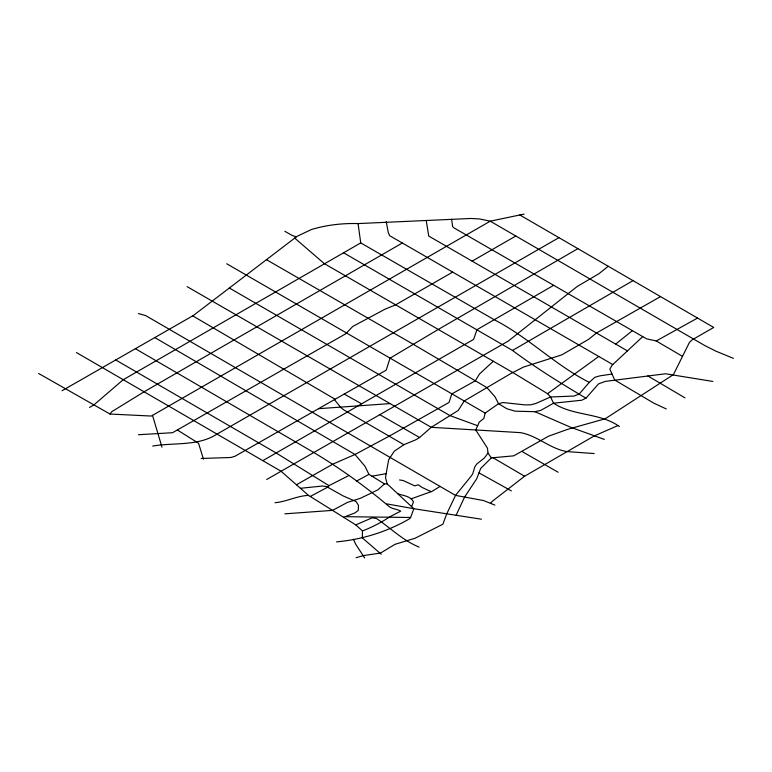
<?xml version="1.0" encoding="UTF-8"?>
<svg xmlns="http://www.w3.org/2000/svg" width="772" height="772" viewBox="0 0 772 772"><rect width="100%" height="100%" fill="white"/><g stroke="black" fill="none" stroke-linecap="round" stroke-linejoin="round"><path stroke-width="1.16" d="M76.457 352.563L281.008 471.209L308.51 495.392L355.767 524.892L362.454 530.924L362.319 537.91L381.214 554.219M612.042 374.053L599.834 375.868L594.816 377.315L589.277 382.381L579.309 393.913L574.136 396.046L550.552 396.991L535.913 403.428L530.798 404.808L525.066 404.895L503.064 402.53L498.529 403.717L485.173 413.078L483.851 418.434L479.258 422.101L475.745 429.965L487.45 448.175L488.01 453.116L491.339 457.883L513.737 455.837L548.593 436.17L567.748 429.309L605.229 418.771L673.435 374.594L689.415 342.45L692.098 339.873L713.724 327.453L519.836 214.983M456.117 515.271L464.59 497.062L476.671 478.852L480.686 468.45L491.339 457.883M411.621 506.625L413.474 501.906C410.781 496.164 403.389 495.672 398.053 493.848M266.465 259.682L413.319 344.322L486.929 387.621L494.997 396.76L498.529 403.717L506.895 408.764L515.021 411.167L534.977 411.708L540.815 410.357L553.553 403.196L581.731 400.234L585.958 398.178L598.58 383.858L605.431 381.378L665.541 373.773L712.846 381.445M38.6 373.465L110.01 414.043L111.689 411.746L144.084 391.79L402.308 243.026M488.01 453.116L484.353 458.008L476.845 463.933L474.896 466.655L472.705 473.883L471.287 475.986L455.538 495.392L446.756 513.824L442.877 524.217L414.989 538.287L395.052 544.299L380.557 553.051L363.158 555.637L356.114 557.712M348.674 475.629L328.968 485.646L327.868 487.074L310.257 496.483M490.538 503.363L492.218 501.356L524.584 476.237L594.122 435.997L617.774 425.623M642.738 336.611L612.071 365.214L609.851 369.122L614.686 380.007L653.894 403.206L666.304 408.957M493.26 361.257L479.431 374.063L475.398 380.741L451.794 393.932L449.063 402.424L389.165 436.19L355.014 454.476L332.867 464.117L296.429 484.768M481.448 519.199L413.831 508.719L387.168 483.899L384.485 483.88L377.894 489.853L360.341 498.326L347.506 502.389L332.529 510.379L284.849 513.843M387.168 483.899L385.489 477.588L388.605 459.88L394.299 451.205L403.891 444.701L415.722 439.818L419.592 437.512L431.249 427.312L458.269 410.424L464.223 400.977L510.668 373.648L523.416 367.105L561.794 354.869L588.592 339.362L596.476 333.002L660.523 296.593M615.67 344.1L632.403 330.657M608.239 266.263L599.043 273.635L577.147 286.518L508.275 341.07L266.697 479.489M294.721 238.104L324.308 263.628L512.84 372.529L547.56 393.691L598.763 356.471M440.069 486.418L431.915 491.397L411.225 498.828M577.89 248.652L437.792 329.731L390.014 358.218L386.232 370.135L234.842 456.339L230.847 457.478L201.125 458.491M452.595 272.169L395.544 304.882L385.257 309.07L352.679 326.498L345.866 333.707L172.542 432.706L138.439 434.732M343.472 252.724L512.511 350.44L633.021 280.641M89.533 407.442L93.817 404.972L123.124 379.785L360.736 242.91L494.505 319.878C528.357 337.239 555.222 365.195 589.277 382.381M553.678 285.312L476.922 329.712L473.661 339.371L262.914 460.614M472.126 261.139L515.831 236.01M558.928 237.66L216.266 434.549C197.458 446.332 173.729 442.414 152.702 446.062M62.021 390.738L193.386 315.468L297.095 236.29L311.425 229.525A90.276 52.12 0 0 1 358.063 223.581L471.074 218.466L479.605 218.949L490.239 221.178L704.797 345.557L715.953 351.183L733.4 358.362M451.61 219.277L452.604 226.466L453.791 227.779L646.656 338.869L656.239 340.963L697.541 318.064M356.336 481.197L368.929 474.346L384.485 483.88M355.767 524.892L372.085 517.848L376.369 518.437C390.622 528.029 402.916 540.545 419.128 547.097M362.454 530.924C372.104 527.257 381.725 522.229 390.121 516.613L400.745 511.132C396.798 508.748 391.79 509.308 388.306 505.882C365.088 486.186 339.805 468.083 313.557 452.363L135.38 348.703M343.53 517.25L355.101 512.849L358.276 510.369L358.478 505.409L356.191 501.626L343.289 495.981L326.44 486.543L322.513 486.013L300.453 488.3M524.111 214.085L490.239 221.178L151.331 416.05L110.01 414.043M371.93 476.189L386.019 473.699M336.582 541.867C362.136 539.57 386.994 531.792 409.218 518.967L410.569 517.665L413.831 508.719L386.859 503.904M275.054 502.717C286.489 501.742 296.94 495.856 308.51 495.392M318.527 408.687L389.715 403.631M410.636 517.481L345.663 516.68M594.16 453.56L566.899 451.572C550.098 448.841 537.032 435.418 520.231 432.619L431.249 427.312L187.123 286.644M399.558 479.943L403.216 480.541L414.632 485.839L418.279 484.806L422.4 487.595L431.181 491.667M138.429 313.567L145.58 315.545L455.538 495.392L483.571 500.555L494.881 505.11M296.361 236.85L292.25 235.518L284.868 231.31M604.331 439.403L570.576 427.234L534.977 411.708M477.636 425.729L449.989 415.606L229.342 288.014M619.376 426.491C599.979 412.595 573.316 416.214 553.553 403.196L550.552 396.991L547.56 393.691M478.987 472.869L511.315 490.886M344.187 394.067L361.692 403.862M522.219 451.601L558.127 472.252M379.428 414.448L419.592 437.512M612.785 364.548L389.667 235.701L388.306 232.7L386.212 221.545M226.736 263.773L485.173 413.078M627.424 350.893L428.721 236.058L426.24 220.445M192.71 315.854L335.096 399.249M403.891 444.701L344.08 410.057L340.857 407.558L334.421 399.635M115.723 359.964L275.816 452.788L328.968 485.646M684.967 397.85L647.843 375.945M492.961 457.728L524.584 476.237M656.239 340.963L682.496 356.375M154.805 337.576L355.014 454.476L364.915 466.163L368.929 474.346M177.328 429.975L198.549 443.253L203.48 459.224M585.958 398.178C560.79 383.356 535.961 367.916 512.511 350.44M364.654 557.915L355.767 544.356L353.422 539.271M152.518 415.365L161.985 447.2M358.063 223.581L360.736 242.91"/></g></svg>
